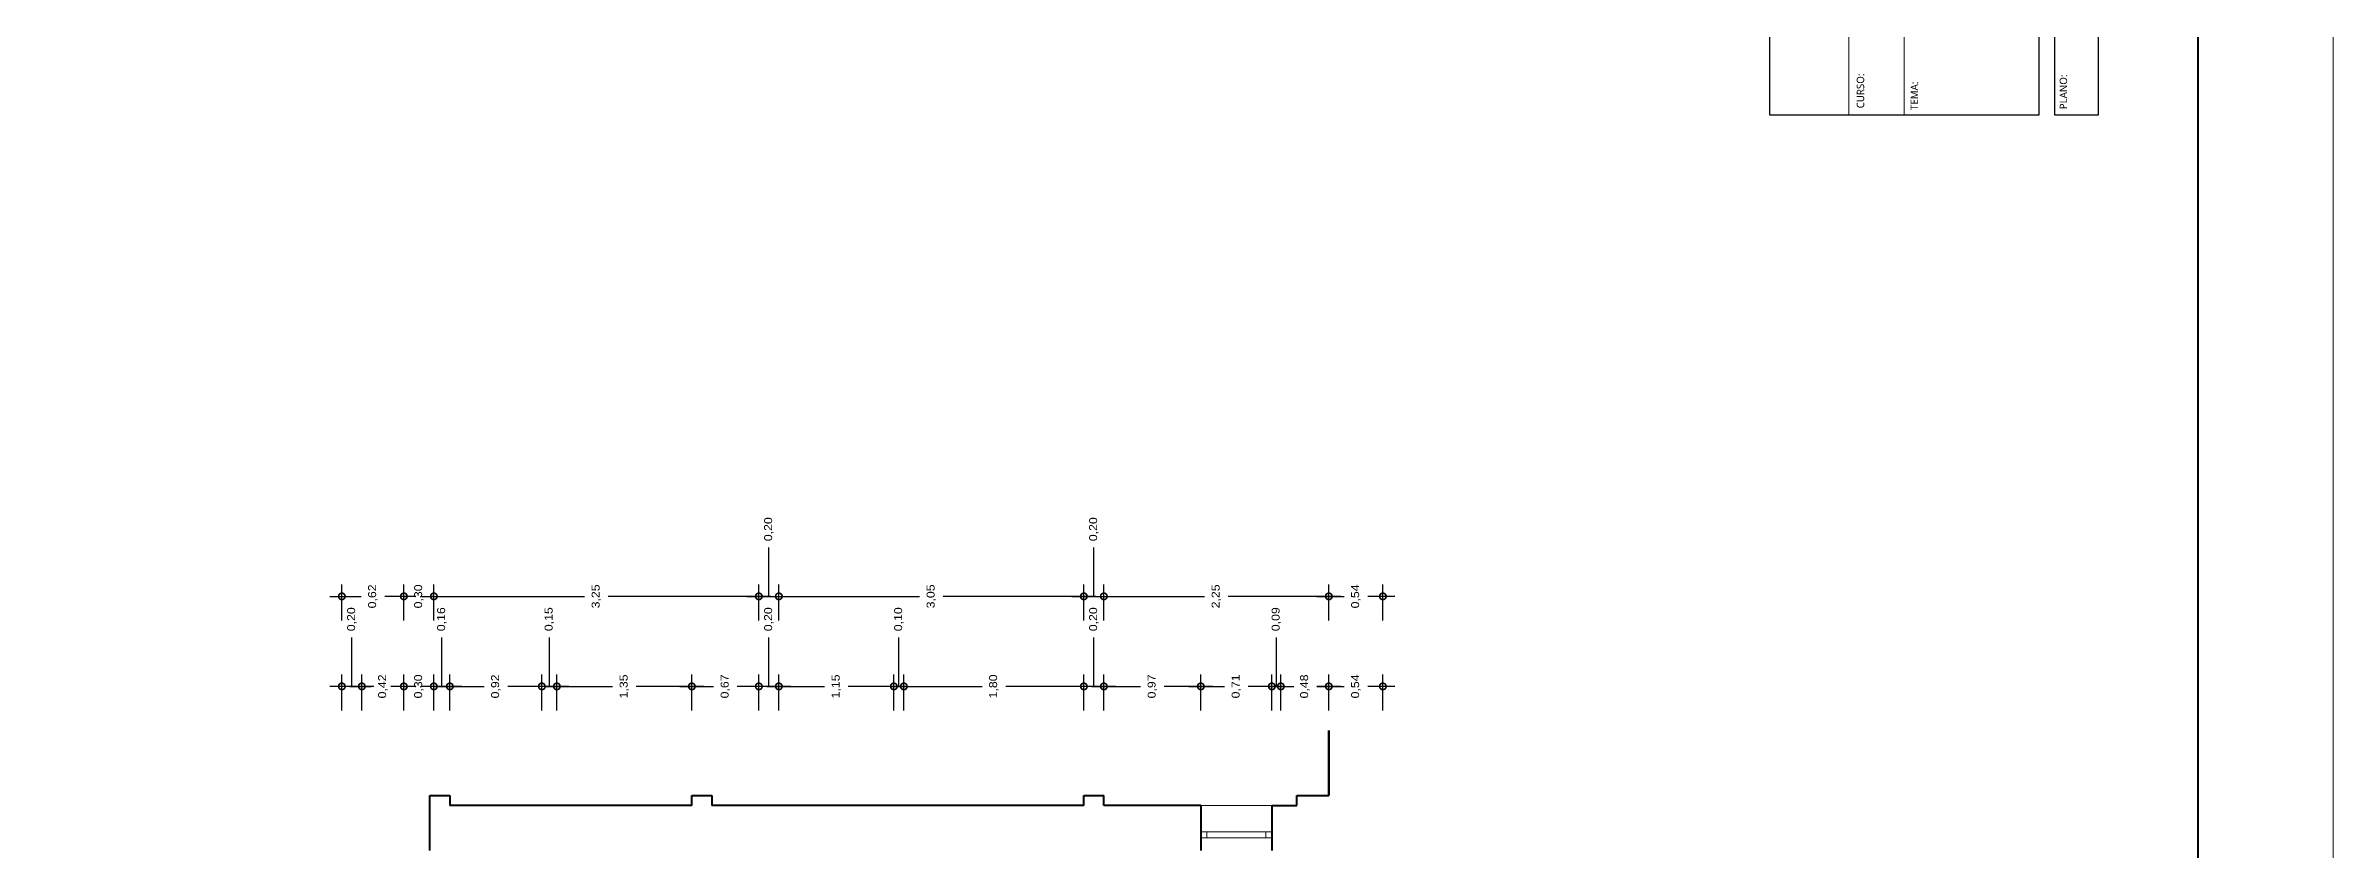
# Model space of a CAD drawing. Header units: millimetres. Extents: x -1459 to -1413, y -119 to 301.
# Drawn here: x -1436.15 to -1413.28, y 276.78 to 284.81 of the extents above; entities that cross this region are included whole.
import ezdxf

# ---------------------------------------------------------------- set-up
doc = ezdxf.new("R2010")
doc.units = ezdxf.units.MM
doc.layers.get('0').update_dxf_attribs({"lineweight": 0})
doc.layers.get('Defpoints').update_dxf_attribs({"lineweight": 5})
for name, color, linetype, lineweight in [('CORTE PLUMA 5', 5, 'Continuous', 40), ('COTAS', 190, 'Continuous', 9), ('MURO CORTADO', 1, 'Continuous', 60), ('ROTULO', 7, 'Continuous', 5)]:
    doc.layers.add(name, color=color, linetype=linetype, lineweight=lineweight)
doc.styles.add('ARIAL DERECHO', font='arial.ttf', dxfattribs={"width": 1.1})
doc.styles.add('Lucida handwriting', font='', dxfattribs={"width": 0.9, "oblique": 10})
doc.styles.get('Lucida handwriting').set_extended_font_data('Lucida Handwriting')
doc.dimstyles.new('COTAS 50 OK', dxfattribs={"dimtxt": 0.08, "dimasz": 0.13, "dimexe": 0.12, "dimexo": 0.2, "dimgap": 0.07, "dimtad": 0, "dimtih": 1, "dimtoh": 1, "dimzin": 0, "dimtxsty": 'ARIAL DERECHO', "dimblk": 'DOTSMALL', "dimcen": 0.15, "dimdle": 0.12, "dimadec": 0, "dimazin": 0, "dimtfac": 1, "dimtmove": 1, "dimatfit": 3, "dimfxl": 1, "dimtzin": 0, "dimarcsym": 0})

# ---------------------------------------------------------------- blocks, each defined once
blk = doc.blocks.new('_DotSmall')
at = {"color": 0, "linetype": 'ByBlock', "const_width": 0.5}
blk.add_lwpolyline([(-0.0625, 0, 1), (0.0625, 0, 1)], format="xyb", close=True, dxfattribs=at)
blk = doc.blocks.new('*D733')
at = {"layer": 'COTAS', "color": 0, "lineweight": -2}
for p, q in [((-1428.922136313141, 279.651019671822), (-1428.922136313141, 279.791019671822)), ((-1428.922136313141, 279.3037140783705), (-1428.922136313141, 279.651019671822)), ((-1429.022136313141, 279.0641788343075), (-1429.022136313141, 279.4237140783705)), ((-1428.822136313141, 279.0641788343075), (-1428.822136313141, 279.4237140783705)), ((-1429.142136313141, 279.3037140783705), (-1428.702136313141, 279.3037140783705))]:
    blk.add_line(p, q, dxfattribs=at)
at = {"layer": 'Defpoints', "color": 0}
for p in [(-1428.822136313141, 279.3037140783707), (-1429.022136313141, 278.8641788343077), (-1428.822136313141, 278.8641788343077)]:
    blk.add_point(p, dxfattribs=at)
at = {"layer": 'COTAS', "color": 0, "lineweight": -2, "xscale": 0.13, "yscale": 0.13, "zscale": 0.13, "rotation": 180}
blk.add_blockref('_DotSmall', (-1429.022136313141, 279.3037140783705), dxfattribs=at)
at = {"layer": 'COTAS', "color": 0, "lineweight": -2, "xscale": 0.13, "yscale": 0.13, "zscale": 0.13}
blk.add_blockref('_DotSmall', (-1428.822136313141, 279.3037140783705), dxfattribs=at)
at = {"layer": 'COTAS', "color": 0, "insert": (-1428.922136313141, 279.975161554496), "char_height": 0.08, "attachment_point": 5, "rotation": 90.00000000000001, "style": 'ARIAL DERECHO'}
blk.add_mtext('0,20', dxfattribs=at)
blk = doc.blocks.new('*D734')
at = {"layer": 'COTAS', "color": 0, "lineweight": -2}
for p, q in [((-1425.672136313141, 279.6510196718219), (-1425.672136313141, 279.7910196718219)), ((-1425.672136313141, 279.3037140783704), (-1425.672136313141, 279.6510196718219)), ((-1425.77213631314, 279.0641788343075), (-1425.77213631314, 279.4237140783704)), ((-1425.57213631314, 279.0641788343075), (-1425.57213631314, 279.4237140783704)), ((-1425.89213631314, 279.3037140783704), (-1425.45213631314, 279.3037140783704))]:
    blk.add_line(p, q, dxfattribs=at)
at = {"layer": 'Defpoints', "color": 0}
for p in [(-1425.57213631314, 279.3037140783705), (-1425.77213631314, 278.8641788343077), (-1425.57213631314, 278.8641788343077)]:
    blk.add_point(p, dxfattribs=at)
at = {"layer": 'COTAS', "color": 0, "lineweight": -2, "xscale": 0.13, "yscale": 0.13, "zscale": 0.13, "rotation": 180}
blk.add_blockref('_DotSmall', (-1425.77213631314, 279.3037140783704), dxfattribs=at)
at = {"layer": 'COTAS', "color": 0, "lineweight": -2, "xscale": 0.13, "yscale": 0.13, "zscale": 0.13}
blk.add_blockref('_DotSmall', (-1425.57213631314, 279.3037140783704), dxfattribs=at)
at = {"layer": 'COTAS', "color": 0, "insert": (-1425.672136313141, 279.9751615544959), "char_height": 0.08, "attachment_point": 5, "rotation": 90.00000000000001, "style": 'ARIAL DERECHO'}
blk.add_mtext('0,20', dxfattribs=at)
blk = doc.blocks.new('*D735')
at = {"layer": 'COTAS', "color": 0, "lineweight": -2}
for p, q in [((-1428.822136313141, 279.0641788343075), (-1428.822136313141, 279.4237140783703)), ((-1425.77213631314, 279.0641788343075), (-1425.77213631314, 279.4237140783703)), ((-1428.942136313141, 279.3037140783703), (-1427.415212711504, 279.3037140783703)), ((-1425.652136313141, 279.3037140783703), (-1427.179059914778, 279.3037140783703))]:
    blk.add_line(p, q, dxfattribs=at)
at = {"layer": 'Defpoints', "color": 0}
for p in [(-1425.77213631314, 279.3037140783704), (-1428.822136313141, 278.8641788343077), (-1425.77213631314, 278.8641788343077)]:
    blk.add_point(p, dxfattribs=at)
at = {"layer": 'COTAS', "color": 0, "lineweight": -2, "xscale": 0.13, "yscale": 0.13, "zscale": 0.13, "rotation": 180}
blk.add_blockref('_DotSmall', (-1428.822136313141, 279.3037140783703), dxfattribs=at)
at = {"layer": 'COTAS', "color": 0, "lineweight": -2, "xscale": 0.13, "yscale": 0.13, "zscale": 0.13}
blk.add_blockref('_DotSmall', (-1425.77213631314, 279.3037140783703), dxfattribs=at)
at = {"layer": 'COTAS', "color": 0, "insert": (-1427.297136313141, 279.3037140783703), "char_height": 0.08, "attachment_point": 5, "rotation": 90.00000000000001, "style": 'ARIAL DERECHO'}
blk.add_mtext('3,05', dxfattribs=at)
blk = doc.blocks.new('*D736')
at = {"layer": 'COTAS', "color": 0, "lineweight": -2}
for p, q in [((-1425.57213631314, 279.0641788343075), (-1425.57213631314, 279.4237140783704)), ((-1423.32213631314, 279.0641788343075), (-1423.32213631314, 279.4237140783704)), ((-1425.69213631314, 279.3037140783704), (-1424.565212711503, 279.3037140783704)), ((-1423.20213631314, 279.3037140783704), (-1424.329059914777, 279.3037140783704))]:
    blk.add_line(p, q, dxfattribs=at)
at = {"layer": 'Defpoints', "color": 0}
for p in [(-1423.32213631314, 279.3037140783705), (-1425.57213631314, 278.8641788343077), (-1423.32213631314, 278.8641788343077)]:
    blk.add_point(p, dxfattribs=at)
at = {"layer": 'COTAS', "color": 0, "lineweight": -2, "xscale": 0.13, "yscale": 0.13, "zscale": 0.13, "rotation": 180}
blk.add_blockref('_DotSmall', (-1425.57213631314, 279.3037140783704), dxfattribs=at)
at = {"layer": 'COTAS', "color": 0, "lineweight": -2, "xscale": 0.13, "yscale": 0.13, "zscale": 0.13}
blk.add_blockref('_DotSmall', (-1423.32213631314, 279.3037140783704), dxfattribs=at)
at = {"layer": 'COTAS', "color": 0, "insert": (-1424.44713631314, 279.3037140783704), "char_height": 0.08, "attachment_point": 5, "rotation": 90.00000000000001, "style": 'ARIAL DERECHO'}
blk.add_mtext('2,25', dxfattribs=at)
blk = doc.blocks.new('*D737')
at = {"layer": 'COTAS', "color": 0, "lineweight": -2}
for p, q in [((-1428.922136313141, 278.7511882922133), (-1428.922136313141, 278.8911882922133)), ((-1428.922136313141, 278.4038826987618), (-1428.922136313141, 278.7511882922133)), ((-1428.702136313141, 278.4038826987618), (-1429.142136313141, 278.4038826987618)), ((-1429.022136313141, 278.1641788343074), (-1429.022136313141, 278.5238826987618)), ((-1428.822136313141, 278.1641788343074), (-1428.822136313141, 278.5238826987618))]:
    blk.add_line(p, q, dxfattribs=at)
at = {"layer": 'Defpoints', "color": 0}
for p in [(-1429.022136313141, 278.4038826987619), (-1429.022136313141, 277.9641788343076), (-1428.822136313141, 277.9641788343076)]:
    blk.add_point(p, dxfattribs=at)
at = {"layer": 'COTAS', "color": 0, "lineweight": -2, "xscale": 0.13, "yscale": 0.13, "zscale": 0.13, "rotation": 180}
blk.add_blockref('_DotSmall', (-1429.022136313141, 278.4038826987618), dxfattribs=at)
at = {"layer": 'COTAS', "color": 0, "lineweight": -2, "xscale": 0.13, "yscale": 0.13, "zscale": 0.13}
blk.add_blockref('_DotSmall', (-1428.822136313141, 278.4038826987618), dxfattribs=at)
at = {"layer": 'COTAS', "color": 0, "insert": (-1428.922136313141, 279.0753301748873), "char_height": 0.08, "attachment_point": 5, "rotation": 90.00000000000001, "style": 'ARIAL DERECHO'}
blk.add_mtext('0,20', dxfattribs=at)
blk = doc.blocks.new('*D738')
at = {"layer": 'COTAS', "color": 0, "lineweight": -2}
for p, q in [((-1425.672136313141, 278.7511882922132), (-1425.672136313141, 278.8911882922132)), ((-1425.672136313141, 278.4038826987617), (-1425.672136313141, 278.7511882922132)), ((-1425.45213631314, 278.4038826987617), (-1425.89213631314, 278.4038826987617)), ((-1425.77213631314, 278.1641788343075), (-1425.77213631314, 278.5238826987617)), ((-1425.57213631314, 278.1641788343074), (-1425.57213631314, 278.5238826987617))]:
    blk.add_line(p, q, dxfattribs=at)
at = {"layer": 'Defpoints', "color": 0}
for p in [(-1425.77213631314, 278.4038826987618), (-1425.77213631314, 277.9641788343077), (-1425.57213631314, 277.9641788343076)]:
    blk.add_point(p, dxfattribs=at)
at = {"layer": 'COTAS', "color": 0, "lineweight": -2, "xscale": 0.13, "yscale": 0.13, "zscale": 0.13, "rotation": 180}
blk.add_blockref('_DotSmall', (-1425.77213631314, 278.4038826987617), dxfattribs=at)
at = {"layer": 'COTAS', "color": 0, "lineweight": -2, "xscale": 0.13, "yscale": 0.13, "zscale": 0.13}
blk.add_blockref('_DotSmall', (-1425.57213631314, 278.4038826987617), dxfattribs=at)
at = {"layer": 'COTAS', "color": 0, "insert": (-1425.672136313141, 279.0753301748871), "char_height": 0.08, "attachment_point": 5, "rotation": 90.00000000000001, "style": 'ARIAL DERECHO'}
blk.add_mtext('0,20', dxfattribs=at)
blk = doc.blocks.new('*D739')
at = {"layer": 'COTAS', "color": 0, "lineweight": -2}
for p, q in [((-1432.272136313141, 279.0641788343075), (-1432.272136313141, 279.4237140783704)), ((-1429.022136313141, 279.0641788343075), (-1429.022136313141, 279.4237140783704)), ((-1432.392136313141, 279.3037140783704), (-1430.765212711504, 279.3037140783704)), ((-1428.902136313141, 279.3037140783704), (-1430.529059914778, 279.3037140783704))]:
    blk.add_line(p, q, dxfattribs=at)
at = {"layer": 'Defpoints', "color": 0}
for p in [(-1429.022136313141, 279.3037140783705), (-1432.272136313141, 278.8641788343077), (-1429.022136313141, 278.8641788343077)]:
    blk.add_point(p, dxfattribs=at)
at = {"layer": 'COTAS', "color": 0, "lineweight": -2, "xscale": 0.13, "yscale": 0.13, "zscale": 0.13, "rotation": 180}
blk.add_blockref('_DotSmall', (-1432.272136313141, 279.3037140783704), dxfattribs=at)
at = {"layer": 'COTAS', "color": 0, "lineweight": -2, "xscale": 0.13, "yscale": 0.13, "zscale": 0.13}
blk.add_blockref('_DotSmall', (-1429.022136313141, 279.3037140783704), dxfattribs=at)
at = {"layer": 'COTAS', "color": 0, "insert": (-1430.647136313141, 279.3037140783704), "char_height": 0.08, "attachment_point": 5, "rotation": 90.00000000000001, "style": 'ARIAL DERECHO'}
blk.add_mtext('3,25', dxfattribs=at)
blk = doc.blocks.new('*D740')
at = {"layer": 'COTAS', "color": 0, "lineweight": -2}
for p, q in [((-1433.09213631314, 278.751188292213), (-1433.09213631314, 278.891188292213)), ((-1433.09213631314, 278.4038826987614), (-1433.09213631314, 278.751188292213)), ((-1432.87213631314, 278.4038826987614), (-1433.312136313141, 278.4038826987614)), ((-1433.192136313141, 278.1641788343069), (-1433.192136313141, 278.5238826987614)), ((-1432.99213631314, 278.1641788343074), (-1432.99213631314, 278.5238826987614))]:
    blk.add_line(p, q, dxfattribs=at)
at = {"layer": 'Defpoints', "color": 0}
for p in [(-1433.192136313141, 278.4038826987616), (-1433.192136313141, 277.9641788343071), (-1432.99213631314, 277.9641788343076)]:
    blk.add_point(p, dxfattribs=at)
at = {"layer": 'COTAS', "color": 0, "lineweight": -2, "xscale": 0.13, "yscale": 0.13, "zscale": 0.13, "rotation": 180}
blk.add_blockref('_DotSmall', (-1433.192136313141, 278.4038826987614), dxfattribs=at)
at = {"layer": 'COTAS', "color": 0, "lineweight": -2, "xscale": 0.13, "yscale": 0.13, "zscale": 0.13}
blk.add_blockref('_DotSmall', (-1432.99213631314, 278.4038826987614), dxfattribs=at)
at = {"layer": 'COTAS', "color": 0, "insert": (-1433.09213631314, 279.0753301748869), "char_height": 0.08, "attachment_point": 5, "rotation": 90.00000000000001, "style": 'ARIAL DERECHO'}
blk.add_mtext('0,20', dxfattribs=at)
blk = doc.blocks.new('*D741')
at = {"layer": 'COTAS', "color": 0, "lineweight": -2}
for p, q in [((-1432.572136313142, 278.4038826987614), (-1432.702136313143, 278.4038826987614)), ((-1432.572136313142, 278.1641788343074), (-1432.572136313142, 278.5238826987614)), ((-1432.572136313142, 278.4038826987614), (-1432.540212711505, 278.4038826987614)), ((-1432.272136313141, 278.4038826987614), (-1432.304059914779, 278.4038826987614)), ((-1432.272136313141, 278.1641788343076), (-1432.272136313141, 278.5238826987614)), ((-1432.272136313141, 278.4038826987614), (-1432.142136313141, 278.4038826987614))]:
    blk.add_line(p, q, dxfattribs=at)
at = {"layer": 'Defpoints', "color": 0}
for p in [(-1432.272136313141, 278.4038826987616), (-1432.572136313142, 277.9641788343076), (-1432.272136313141, 277.9641788343078)]:
    blk.add_point(p, dxfattribs=at)
at = {"layer": 'COTAS', "color": 0, "lineweight": -2, "xscale": 0.13, "yscale": 0.13, "zscale": 0.13}
blk.add_blockref('_DotSmall', (-1432.572136313142, 278.4038826987614), dxfattribs=at)
at = {"layer": 'COTAS', "color": 0, "lineweight": -2, "xscale": 0.13, "yscale": 0.13, "zscale": 0.13, "rotation": 180}
blk.add_blockref('_DotSmall', (-1432.272136313141, 278.4038826987614), dxfattribs=at)
at = {"layer": 'COTAS', "color": 0, "insert": (-1432.422136313142, 278.4038826987614), "char_height": 0.08, "attachment_point": 5, "rotation": 90.00000000000001, "style": 'ARIAL DERECHO'}
blk.add_mtext('0,30', dxfattribs=at)
blk = doc.blocks.new('*D742')
at = {"layer": 'COTAS', "color": 0, "lineweight": -2}
for p, q in [((-1433.11213631314, 278.4038826987613), (-1432.900212711504, 278.4038826987613)), ((-1432.99213631314, 278.1641788343074), (-1432.99213631314, 278.5238826987613)), ((-1432.452136313143, 278.4038826987613), (-1432.664059914778, 278.4038826987613)), ((-1432.572136313142, 278.1641788343074), (-1432.572136313142, 278.5238826987613))]:
    blk.add_line(p, q, dxfattribs=at)
at = {"layer": 'Defpoints', "color": 0}
for p in [(-1432.99213631314, 278.4038826987615), (-1432.99213631314, 277.9641788343076), (-1432.572136313142, 277.9641788343076)]:
    blk.add_point(p, dxfattribs=at)
at = {"layer": 'COTAS', "color": 0, "lineweight": -2, "xscale": 0.13, "yscale": 0.13, "zscale": 0.13, "rotation": 180}
blk.add_blockref('_DotSmall', (-1432.99213631314, 278.4038826987613), dxfattribs=at)
at = {"layer": 'COTAS', "color": 0, "lineweight": -2, "xscale": 0.13, "yscale": 0.13, "zscale": 0.13}
blk.add_blockref('_DotSmall', (-1432.572136313142, 278.4038826987613), dxfattribs=at)
at = {"layer": 'COTAS', "color": 0, "insert": (-1432.782136313141, 278.4038826987613), "char_height": 0.08, "attachment_point": 5, "rotation": 90.00000000000001, "style": 'ARIAL DERECHO'}
blk.add_mtext('0,42', dxfattribs=at)
blk = doc.blocks.new('*D743')
at = {"layer": 'COTAS', "color": 0, "lineweight": -2}
for p, q in [((-1432.572136313142, 279.0641788343078), (-1432.572136313142, 279.4237140783703)), ((-1432.272136313141, 279.0641788343075), (-1432.272136313141, 279.4237140783703)), ((-1432.572136313142, 279.3037140783703), (-1432.702136313143, 279.3037140783703)), ((-1432.572136313142, 279.3037140783703), (-1432.540212711505, 279.3037140783703)), ((-1432.272136313141, 279.3037140783703), (-1432.304059914779, 279.3037140783703)), ((-1432.272136313141, 279.3037140783703), (-1432.142136313141, 279.3037140783703))]:
    blk.add_line(p, q, dxfattribs=at)
at = {"layer": 'Defpoints', "color": 0}
for p in [(-1432.572136313142, 279.3037140783704), (-1432.572136313142, 278.864178834308), (-1432.272136313141, 278.8641788343077)]:
    blk.add_point(p, dxfattribs=at)
at = {"layer": 'COTAS', "color": 0, "lineweight": -2, "xscale": 0.13, "yscale": 0.13, "zscale": 0.13}
blk.add_blockref('_DotSmall', (-1432.572136313142, 279.3037140783703), dxfattribs=at)
at = {"layer": 'COTAS', "color": 0, "lineweight": -2, "xscale": 0.13, "yscale": 0.13, "zscale": 0.13, "rotation": 180}
blk.add_blockref('_DotSmall', (-1432.272136313141, 279.3037140783703), dxfattribs=at)
at = {"layer": 'COTAS', "color": 0, "insert": (-1432.422136313142, 279.3037140783703), "char_height": 0.08, "attachment_point": 5, "rotation": 90.00000000000001, "style": 'ARIAL DERECHO'}
blk.add_mtext('0,30', dxfattribs=at)
blk = doc.blocks.new('*D744')
at = {"layer": 'COTAS', "color": 0, "lineweight": -2}
for p, q in [((-1433.192136313141, 279.0641788343082), (-1433.192136313141, 279.4237140783702)), ((-1432.572136313142, 279.0641788343078), (-1432.572136313142, 279.4237140783702)), ((-1433.312136313141, 279.3037140783701), (-1433.000212711504, 279.3037140783701)), ((-1432.452136313143, 279.3037140783701), (-1432.764059914778, 279.3037140783701))]:
    blk.add_line(p, q, dxfattribs=at)
at = {"layer": 'Defpoints', "color": 0}
for p in [(-1433.192136313141, 279.3037140783703), (-1433.192136313141, 278.8641788343083), (-1432.572136313142, 278.864178834308)]:
    blk.add_point(p, dxfattribs=at)
at = {"layer": 'COTAS', "color": 0, "lineweight": -2, "xscale": 0.13, "yscale": 0.13, "zscale": 0.13, "rotation": 180}
blk.add_blockref('_DotSmall', (-1433.192136313141, 279.3037140783701), dxfattribs=at)
at = {"layer": 'COTAS', "color": 0, "lineweight": -2, "xscale": 0.13, "yscale": 0.13, "zscale": 0.13}
blk.add_blockref('_DotSmall', (-1432.572136313142, 279.3037140783701), dxfattribs=at)
at = {"layer": 'COTAS', "color": 0, "insert": (-1432.882136313141, 279.3037140783701), "char_height": 0.08, "attachment_point": 5, "rotation": 90.00000000000001, "style": 'ARIAL DERECHO'}
blk.add_mtext('0,62', dxfattribs=at)
blk = doc.blocks.new('*D685')
at = {"layer": 'COTAS', "color": 0, "lineweight": -2}
for p, q in [((-1432.192267115596, 278.7511882922128), (-1432.192267115596, 278.8911882922127)), ((-1432.192267115596, 278.4038826987612), (-1432.192267115596, 278.7511882922128)), ((-1431.992397918051, 278.4038826987612), (-1432.392136313141, 278.4038826987612)), ((-1432.272136313141, 278.1641788343076), (-1432.272136313141, 278.5238826987612)), ((-1432.112397918051, 278.1641788343076), (-1432.112397918051, 278.5238826987612))]:
    blk.add_line(p, q, dxfattribs=at)
at = {"layer": 'Defpoints', "color": 0}
for p in [(-1432.272136313141, 278.4038826987614), (-1432.272136313141, 277.9641788343078), (-1432.112397918051, 277.9641788343078)]:
    blk.add_point(p, dxfattribs=at)
at = {"layer": 'COTAS', "color": 0, "lineweight": -2, "xscale": 0.13, "yscale": 0.13, "zscale": 0.13, "rotation": 180}
blk.add_blockref('_DotSmall', (-1432.272136313141, 278.4038826987612), dxfattribs=at)
at = {"layer": 'COTAS', "color": 0, "lineweight": -2, "xscale": 0.13, "yscale": 0.13, "zscale": 0.13}
blk.add_blockref('_DotSmall', (-1432.112397918051, 278.4038826987612), dxfattribs=at)
at = {"layer": 'COTAS', "color": 0, "insert": (-1432.192267115596, 279.0754502294569), "char_height": 0.08, "attachment_point": 5, "rotation": 90.00000000000001, "style": 'ARIAL DERECHO'}
blk.add_mtext('0,16', dxfattribs=at)
blk = doc.blocks.new('*D940')
at = {"layer": 'COTAS', "color": 0, "lineweight": -2}
for p, q in [((-1423.44213631314, 278.4038826987612), (-1423.170212711503, 278.4038826987612)), ((-1423.32213631314, 278.1641788343074), (-1423.32213631314, 278.5238826987612)), ((-1422.66213631314, 278.4038826987612), (-1422.934059914777, 278.4038826987612)), ((-1422.78213631314, 278.1641788343074), (-1422.78213631314, 278.5238826987612))]:
    blk.add_line(p, q, dxfattribs=at)
at = {"layer": 'Defpoints', "color": 0}
for p in [(-1422.78213631314, 278.4038826987613), (-1423.32213631314, 277.9641788343076), (-1422.78213631314, 277.9641788343076)]:
    blk.add_point(p, dxfattribs=at)
at = {"layer": 'COTAS', "color": 0, "lineweight": -2, "xscale": 0.13, "yscale": 0.13, "zscale": 0.13, "rotation": 180}
blk.add_blockref('_DotSmall', (-1423.32213631314, 278.4038826987612), dxfattribs=at)
at = {"layer": 'COTAS', "color": 0, "lineweight": -2, "xscale": 0.13, "yscale": 0.13, "zscale": 0.13}
blk.add_blockref('_DotSmall', (-1422.78213631314, 278.4038826987612), dxfattribs=at)
at = {"layer": 'COTAS', "color": 0, "insert": (-1423.05213631314, 278.4038826987612), "char_height": 0.08, "attachment_point": 5, "rotation": 90.00000000000001, "style": 'ARIAL DERECHO'}
blk.add_mtext('0,54', dxfattribs=at)
blk = doc.blocks.new('*D941')
at = {"layer": 'COTAS', "color": 0, "lineweight": -2}
for p, q in [((-1423.32213631314, 279.0641788343075), (-1423.32213631314, 279.4237140783702)), ((-1422.78213631314, 279.0641788343069), (-1422.78213631314, 279.4237140783702)), ((-1423.44213631314, 279.3037140783702), (-1423.170212711503, 279.3037140783702)), ((-1422.66213631314, 279.3037140783702), (-1422.934059914777, 279.3037140783702))]:
    blk.add_line(p, q, dxfattribs=at)
at = {"layer": 'Defpoints', "color": 0}
for p in [(-1422.78213631314, 279.3037140783704), (-1423.32213631314, 278.8641788343077), (-1422.78213631314, 278.864178834307)]:
    blk.add_point(p, dxfattribs=at)
at = {"layer": 'COTAS', "color": 0, "lineweight": -2, "xscale": 0.13, "yscale": 0.13, "zscale": 0.13, "rotation": 180}
blk.add_blockref('_DotSmall', (-1423.32213631314, 279.3037140783702), dxfattribs=at)
at = {"layer": 'COTAS', "color": 0, "lineweight": -2, "xscale": 0.13, "yscale": 0.13, "zscale": 0.13}
blk.add_blockref('_DotSmall', (-1422.78213631314, 279.3037140783702), dxfattribs=at)
at = {"layer": 'COTAS', "color": 0, "insert": (-1423.05213631314, 279.3037140783702), "char_height": 0.08, "attachment_point": 5, "rotation": 90.00000000000001, "style": 'ARIAL DERECHO'}
blk.add_mtext('0,54', dxfattribs=at)
blk = doc.blocks.new('*D942')
at = {"layer": 'COTAS', "color": 0, "lineweight": -2}
for p, q in [((-1423.922136488889, 278.403882698761), (-1423.680212799378, 278.403882698761)), ((-1423.802136488889, 278.164178834308), (-1423.802136488889, 278.523882698761)), ((-1423.20213631314, 278.403882698761), (-1423.444060002652, 278.403882698761)), ((-1423.32213631314, 278.1641788343074), (-1423.32213631314, 278.523882698761))]:
    blk.add_line(p, q, dxfattribs=at)
at = {"layer": 'Defpoints', "color": 0}
for p in [(-1423.802136488889, 278.4038826987612), (-1423.802136488889, 277.9641788343082), (-1423.32213631314, 277.9641788343076)]:
    blk.add_point(p, dxfattribs=at)
at = {"layer": 'COTAS', "color": 0, "lineweight": -2, "xscale": 0.13, "yscale": 0.13, "zscale": 0.13, "rotation": 180}
blk.add_blockref('_DotSmall', (-1423.802136488889, 278.403882698761), dxfattribs=at)
at = {"layer": 'COTAS', "color": 0, "lineweight": -2, "xscale": 0.13, "yscale": 0.13, "zscale": 0.13}
blk.add_blockref('_DotSmall', (-1423.32213631314, 278.403882698761), dxfattribs=at)
at = {"layer": 'COTAS', "color": 0, "insert": (-1423.562136401015, 278.403882698761), "char_height": 0.08, "attachment_point": 5, "rotation": 90.00000000000001, "style": 'ARIAL DERECHO'}
blk.add_mtext('0,48', dxfattribs=at)
blk = doc.blocks.new('*D943')
at = {"layer": 'COTAS', "color": 0, "lineweight": -2}
for p, q in [((-1424.72213631314, 278.4038826987608), (-1424.365212711503, 278.4038826987608)), ((-1424.60213631314, 278.1641788343081), (-1424.60213631314, 278.5238826987608)), ((-1423.77213631314, 278.4038826987608), (-1424.129059914777, 278.4038826987608)), ((-1423.89213631314, 278.164178834308), (-1423.89213631314, 278.5238826987608))]:
    blk.add_line(p, q, dxfattribs=at)
at = {"layer": 'Defpoints', "color": 0}
for p in [(-1424.60213631314, 278.403882698761), (-1424.60213631314, 277.9641788343083), (-1423.89213631314, 277.9641788343081)]:
    blk.add_point(p, dxfattribs=at)
at = {"layer": 'COTAS', "color": 0, "lineweight": -2, "xscale": 0.13, "yscale": 0.13, "zscale": 0.13, "rotation": 180}
blk.add_blockref('_DotSmall', (-1424.60213631314, 278.4038826987608), dxfattribs=at)
at = {"layer": 'COTAS', "color": 0, "lineweight": -2, "xscale": 0.13, "yscale": 0.13, "zscale": 0.13}
blk.add_blockref('_DotSmall', (-1423.89213631314, 278.4038826987608), dxfattribs=at)
at = {"layer": 'COTAS', "color": 0, "insert": (-1424.24713631314, 278.4038826987608), "char_height": 0.08, "attachment_point": 5, "rotation": 90.00000000000001, "style": 'ARIAL DERECHO'}
blk.add_mtext('0,71', dxfattribs=at)
blk = doc.blocks.new('*D944')
at = {"layer": 'COTAS', "color": 0, "lineweight": -2}
for p, q in [((-1423.847136401015, 278.7511882922124), (-1423.847136401015, 278.8911882922123)), ((-1423.847136401015, 278.4038826987608), (-1423.847136401015, 278.7511882922124)), ((-1423.89213631314, 278.4038826987608), (-1424.02213631314, 278.4038826987608)), ((-1423.89213631314, 278.164178834308), (-1423.89213631314, 278.5238826987608)), ((-1423.802136488889, 278.4038826987608), (-1423.89213631314, 278.4038826987608)), ((-1423.802136488889, 278.4038826987608), (-1423.89213631314, 278.4038826987608)), ((-1423.802136488889, 278.164178834308), (-1423.802136488889, 278.5238826987608)), ((-1423.802136488889, 278.4038826987608), (-1423.672136488889, 278.4038826987608))]:
    blk.add_line(p, q, dxfattribs=at)
at = {"layer": 'Defpoints', "color": 0}
for p in [(-1423.89213631314, 278.403882698761), (-1423.89213631314, 277.9641788343081), (-1423.802136488889, 277.9641788343082)]:
    blk.add_point(p, dxfattribs=at)
at = {"layer": 'COTAS', "color": 0, "lineweight": -2, "xscale": 0.13, "yscale": 0.13, "zscale": 0.13}
blk.add_blockref('_DotSmall', (-1423.89213631314, 278.4038826987608), dxfattribs=at)
at = {"layer": 'COTAS', "color": 0, "lineweight": -2, "xscale": 0.13, "yscale": 0.13, "zscale": 0.13, "rotation": 180}
blk.add_blockref('_DotSmall', (-1423.802136488889, 278.4038826987608), dxfattribs=at)
at = {"layer": 'COTAS', "color": 0, "insert": (-1423.847136401015, 279.0755702840268), "char_height": 0.08, "attachment_point": 5, "rotation": 90.00000000000001, "style": 'ARIAL DERECHO'}
blk.add_mtext('0,09', dxfattribs=at)
blk = doc.blocks.new('*D945')
at = {"layer": 'COTAS', "color": 0, "lineweight": -2}
for p, q in [((-1425.69213631314, 278.4038826987615), (-1425.205212711503, 278.4038826987615)), ((-1425.57213631314, 278.1641788343074), (-1425.57213631314, 278.5238826987615)), ((-1424.48213631314, 278.4038826987615), (-1424.969059914777, 278.4038826987615)), ((-1424.60213631314, 278.1641788343081), (-1424.60213631314, 278.5238826987615))]:
    blk.add_line(p, q, dxfattribs=at)
at = {"layer": 'Defpoints', "color": 0}
for p in [(-1425.57213631314, 278.4038826987617), (-1425.57213631314, 277.9641788343076), (-1424.60213631314, 277.9641788343083)]:
    blk.add_point(p, dxfattribs=at)
at = {"layer": 'COTAS', "color": 0, "lineweight": -2, "xscale": 0.13, "yscale": 0.13, "zscale": 0.13, "rotation": 180}
blk.add_blockref('_DotSmall', (-1425.57213631314, 278.4038826987615), dxfattribs=at)
at = {"layer": 'COTAS', "color": 0, "lineweight": -2, "xscale": 0.13, "yscale": 0.13, "zscale": 0.13}
blk.add_blockref('_DotSmall', (-1424.60213631314, 278.4038826987615), dxfattribs=at)
at = {"layer": 'COTAS', "color": 0, "insert": (-1425.08713631314, 278.4038826987615), "char_height": 0.08, "attachment_point": 5, "rotation": 90.00000000000001, "style": 'ARIAL DERECHO'}
blk.add_mtext('0,97', dxfattribs=at)
blk = doc.blocks.new('*D946')
at = {"layer": 'COTAS', "color": 0, "lineweight": -2}
for p, q in [((-1427.622136313139, 278.7511882922132), (-1427.622136313139, 278.8911882922131)), ((-1427.622136313139, 278.4038826987616), (-1427.622136313139, 278.7511882922132)), ((-1427.672136313139, 278.4038826987616), (-1427.802136313139, 278.4038826987616)), ((-1427.672136313139, 278.1641788343072), (-1427.672136313139, 278.5238826987616)), ((-1427.572136313139, 278.4038826987616), (-1427.672136313139, 278.4038826987616)), ((-1427.572136313139, 278.4038826987616), (-1427.672136313139, 278.4038826987616)), ((-1427.572136313139, 278.1641788343073), (-1427.572136313139, 278.5238826987616)), ((-1427.572136313139, 278.4038826987616), (-1427.442136313139, 278.4038826987616))]:
    blk.add_line(p, q, dxfattribs=at)
at = {"layer": 'Defpoints', "color": 0}
for p in [(-1427.672136313139, 278.4038826987618), (-1427.672136313139, 277.9641788343074), (-1427.572136313139, 277.9641788343075)]:
    blk.add_point(p, dxfattribs=at)
at = {"layer": 'COTAS', "color": 0, "lineweight": -2, "xscale": 0.13, "yscale": 0.13, "zscale": 0.13}
blk.add_blockref('_DotSmall', (-1427.672136313139, 278.4038826987616), dxfattribs=at)
at = {"layer": 'COTAS', "color": 0, "lineweight": -2, "xscale": 0.13, "yscale": 0.13, "zscale": 0.13, "rotation": 180}
blk.add_blockref('_DotSmall', (-1427.572136313139, 278.4038826987616), dxfattribs=at)
at = {"layer": 'COTAS', "color": 0, "insert": (-1427.622136313139, 279.0753301748871), "char_height": 0.08, "attachment_point": 5, "rotation": 90.00000000000001, "style": 'ARIAL DERECHO'}
blk.add_mtext('0,10', dxfattribs=at)
blk = doc.blocks.new('*D947')
at = {"layer": 'COTAS', "color": 0, "lineweight": -2}
for p, q in [((-1427.692136313139, 278.4038826987614), (-1426.790212711503, 278.4038826987614)), ((-1427.572136313139, 278.1641788343073), (-1427.572136313139, 278.5238826987614)), ((-1425.652136313141, 278.4038826987614), (-1426.554059914777, 278.4038826987614)), ((-1425.77213631314, 278.1641788343075), (-1425.77213631314, 278.5238826987614))]:
    blk.add_line(p, q, dxfattribs=at)
at = {"layer": 'Defpoints', "color": 0}
for p in [(-1427.572136313139, 278.4038826987616), (-1427.572136313139, 277.9641788343075), (-1425.77213631314, 277.9641788343077)]:
    blk.add_point(p, dxfattribs=at)
at = {"layer": 'COTAS', "color": 0, "lineweight": -2, "xscale": 0.13, "yscale": 0.13, "zscale": 0.13, "rotation": 180}
blk.add_blockref('_DotSmall', (-1427.572136313139, 278.4038826987614), dxfattribs=at)
at = {"layer": 'COTAS', "color": 0, "lineweight": -2, "xscale": 0.13, "yscale": 0.13, "zscale": 0.13}
blk.add_blockref('_DotSmall', (-1425.77213631314, 278.4038826987614), dxfattribs=at)
at = {"layer": 'COTAS', "color": 0, "insert": (-1426.67213631314, 278.4038826987614), "char_height": 0.08, "attachment_point": 5, "rotation": 90.00000000000001, "style": 'ARIAL DERECHO'}
blk.add_mtext('1,80', dxfattribs=at)
blk = doc.blocks.new('*D948')
at = {"layer": 'COTAS', "color": 0, "lineweight": -2}
for p, q in [((-1428.942136313141, 278.4038826987616), (-1428.365212711503, 278.4038826987616)), ((-1428.822136313141, 278.1641788343074), (-1428.822136313141, 278.5238826987616)), ((-1427.552136313139, 278.4038826987616), (-1428.129059914777, 278.4038826987616)), ((-1427.672136313139, 278.1641788343072), (-1427.672136313139, 278.5238826987616))]:
    blk.add_line(p, q, dxfattribs=at)
at = {"layer": 'Defpoints', "color": 0}
for p in [(-1428.822136313141, 278.4038826987618), (-1428.822136313141, 277.9641788343076), (-1427.672136313139, 277.9641788343074)]:
    blk.add_point(p, dxfattribs=at)
at = {"layer": 'COTAS', "color": 0, "lineweight": -2, "xscale": 0.13, "yscale": 0.13, "zscale": 0.13, "rotation": 180}
blk.add_blockref('_DotSmall', (-1428.822136313141, 278.4038826987616), dxfattribs=at)
at = {"layer": 'COTAS', "color": 0, "lineweight": -2, "xscale": 0.13, "yscale": 0.13, "zscale": 0.13}
blk.add_blockref('_DotSmall', (-1427.672136313139, 278.4038826987616), dxfattribs=at)
at = {"layer": 'COTAS', "color": 0, "insert": (-1428.24713631314, 278.4038826987616), "char_height": 0.08, "attachment_point": 5, "rotation": 90.00000000000001, "style": 'ARIAL DERECHO'}
blk.add_mtext('1,15', dxfattribs=at)
blk = doc.blocks.new('*D949')
at = {"layer": 'COTAS', "color": 0, "lineweight": -2}
for p, q in [((-1429.812136313142, 278.403882698761), (-1429.475212711504, 278.403882698761)), ((-1429.692136313142, 278.1641788343073), (-1429.692136313142, 278.523882698761)), ((-1428.902136313141, 278.403882698761), (-1429.239059914778, 278.403882698761)), ((-1429.022136313141, 278.1641788343074), (-1429.022136313141, 278.523882698761))]:
    blk.add_line(p, q, dxfattribs=at)
at = {"layer": 'Defpoints', "color": 0}
for p in [(-1429.692136313142, 278.4038826987612), (-1429.692136313142, 277.9641788343075), (-1429.022136313141, 277.9641788343076)]:
    blk.add_point(p, dxfattribs=at)
at = {"layer": 'COTAS', "color": 0, "lineweight": -2, "xscale": 0.13, "yscale": 0.13, "zscale": 0.13, "rotation": 180}
blk.add_blockref('_DotSmall', (-1429.692136313142, 278.403882698761), dxfattribs=at)
at = {"layer": 'COTAS', "color": 0, "lineweight": -2, "xscale": 0.13, "yscale": 0.13, "zscale": 0.13}
blk.add_blockref('_DotSmall', (-1429.022136313141, 278.403882698761), dxfattribs=at)
at = {"layer": 'COTAS', "color": 0, "insert": (-1429.357136313141, 278.403882698761), "char_height": 0.08, "attachment_point": 5, "rotation": 90.00000000000001, "style": 'ARIAL DERECHO'}
blk.add_mtext('0,67', dxfattribs=at)
blk = doc.blocks.new('*D950')
at = {"layer": 'COTAS', "color": 0, "lineweight": -2}
for p, q in [((-1431.162136313141, 278.4038826987609), (-1430.485212711505, 278.4038826987609)), ((-1431.042136313141, 278.1641788343076), (-1431.042136313141, 278.5238826987609)), ((-1429.572136313142, 278.4038826987609), (-1430.249059914779, 278.4038826987609)), ((-1429.692136313142, 278.1641788343073), (-1429.692136313142, 278.5238826987609))]:
    blk.add_line(p, q, dxfattribs=at)
at = {"layer": 'Defpoints', "color": 0}
for p in [(-1431.042136313141, 278.4038826987611), (-1431.042136313141, 277.9641788343078), (-1429.692136313142, 277.9641788343075)]:
    blk.add_point(p, dxfattribs=at)
at = {"layer": 'COTAS', "color": 0, "lineweight": -2, "xscale": 0.13, "yscale": 0.13, "zscale": 0.13, "rotation": 180}
blk.add_blockref('_DotSmall', (-1431.042136313141, 278.4038826987609), dxfattribs=at)
at = {"layer": 'COTAS', "color": 0, "lineweight": -2, "xscale": 0.13, "yscale": 0.13, "zscale": 0.13}
blk.add_blockref('_DotSmall', (-1429.692136313142, 278.4038826987609), dxfattribs=at)
at = {"layer": 'COTAS', "color": 0, "insert": (-1430.367136313142, 278.4038826987609), "char_height": 0.08, "attachment_point": 5, "rotation": 90.00000000000001, "style": 'ARIAL DERECHO'}
blk.add_mtext('1,35', dxfattribs=at)
blk = doc.blocks.new('*D951')
at = {"layer": 'COTAS', "color": 0, "lineweight": -2}
for p, q in [((-1431.117136313141, 278.7511882922123), (-1431.117136313141, 278.8911882922123)), ((-1431.117136313141, 278.4038826987608), (-1431.117136313141, 278.7511882922123)), ((-1430.922136313141, 278.4038826987608), (-1431.312136313141, 278.4038826987608)), ((-1431.192136313141, 278.1641788343078), (-1431.192136313141, 278.5238826987608)), ((-1431.042136313141, 278.1641788343076), (-1431.042136313141, 278.5238826987608))]:
    blk.add_line(p, q, dxfattribs=at)
at = {"layer": 'Defpoints', "color": 0}
for p in [(-1431.192136313141, 278.4038826987609), (-1431.192136313141, 277.964178834308), (-1431.042136313141, 277.9641788343078)]:
    blk.add_point(p, dxfattribs=at)
at = {"layer": 'COTAS', "color": 0, "lineweight": -2, "xscale": 0.13, "yscale": 0.13, "zscale": 0.13, "rotation": 180}
blk.add_blockref('_DotSmall', (-1431.192136313141, 278.4038826987608), dxfattribs=at)
at = {"layer": 'COTAS', "color": 0, "lineweight": -2, "xscale": 0.13, "yscale": 0.13, "zscale": 0.13}
blk.add_blockref('_DotSmall', (-1431.042136313141, 278.4038826987608), dxfattribs=at)
at = {"layer": 'COTAS', "color": 0, "insert": (-1431.117136313141, 279.0758103931673), "char_height": 0.08, "attachment_point": 5, "rotation": 90.00000000000001, "style": 'ARIAL DERECHO'}
blk.add_mtext('0,15', dxfattribs=at)
blk = doc.blocks.new('*D952')
at = {"layer": 'COTAS', "color": 0, "lineweight": -2}
for p, q in [((-1432.232397918051, 278.403882698761), (-1431.770343513959, 278.403882698761)), ((-1432.112397918051, 278.1641788343076), (-1432.112397918051, 278.523882698761)), ((-1431.072136313141, 278.403882698761), (-1431.534190717233, 278.403882698761)), ((-1431.192136313141, 278.1641788343078), (-1431.192136313141, 278.523882698761))]:
    blk.add_line(p, q, dxfattribs=at)
at = {"layer": 'Defpoints', "color": 0}
for p in [(-1432.112397918051, 278.4038826987612), (-1432.112397918051, 277.9641788343078), (-1431.192136313141, 277.964178834308)]:
    blk.add_point(p, dxfattribs=at)
at = {"layer": 'COTAS', "color": 0, "lineweight": -2, "xscale": 0.13, "yscale": 0.13, "zscale": 0.13, "rotation": 180}
blk.add_blockref('_DotSmall', (-1432.112397918051, 278.403882698761), dxfattribs=at)
at = {"layer": 'COTAS', "color": 0, "lineweight": -2, "xscale": 0.13, "yscale": 0.13, "zscale": 0.13}
blk.add_blockref('_DotSmall', (-1431.192136313141, 278.403882698761), dxfattribs=at)
at = {"layer": 'COTAS', "color": 0, "insert": (-1431.652267115596, 278.403882698761), "char_height": 0.08, "attachment_point": 5, "rotation": 90.00000000000001, "style": 'ARIAL DERECHO'}
blk.add_mtext('0,92', dxfattribs=at)

msp = doc.modelspace()

# ---------------------------------------------------------------- linework, layer by layer
for p, q in [((-1424.60213631314, 277.2141788343094), (-1423.89213631314, 277.2141788343093)), ((-1424.60213631314, 276.9491788343087), (-1423.89213631314, 276.9491788343087)), ((-1424.60213631314, 276.8891788343088), (-1423.89213631314, 276.8891788343087)), ((-1424.54213631314, 276.8891788343088), (-1424.54213631314, 276.9491788343087)), ((-1423.95213631314, 276.8891788343088), (-1423.95213631314, 276.9491788343087))]:
    msp.add_line(p, q)
at = {"layer": 'CORTE PLUMA 5'}
for p, q in [((-1432.31239791805, 277.3141788343204), (-1432.112397918051, 277.3141788343199)), ((-1432.312397918051, 276.7641788343194), (-1432.312397918051, 277.3141788343203)), ((-1432.112397918051, 277.3141788343199), (-1432.112397918051, 277.21417883432)), ((-1429.692136313141, 277.21417883432), (-1429.692136313141, 277.3141788343199)), ((-1429.692136313141, 277.3141788343199), (-1429.492136313141, 277.3141788343199)), ((-1429.492136313141, 277.3141788343199), (-1429.492136313141, 277.2141788343201)), ((-1425.77213631314, 277.3141788343093), (-1425.57213631314, 277.3141788343092)), ((-1425.77213631314, 277.2141788343202), (-1425.77213631314, 277.3141788343092)), ((-1425.57213631314, 277.2141788343202), (-1425.57213631314, 277.3141788343091)), ((-1423.64213631314, 277.2141788343094), (-1423.64213631314, 277.3141788343094)), ((-1423.64213631314, 277.3141788343092), (-1423.32213631314, 277.3141788343094)), ((-1429.692136313141, 277.21417883432), (-1432.112397918051, 277.21417883432)), ((-1425.77213631314, 277.2141788343202), (-1429.492136313141, 277.2141788343201)), ((-1424.60213631314, 277.2141788343202), (-1425.57213631314, 277.2141788343202)), ((-1424.60213631314, 277.2141788343094), (-1424.60213631314, 276.7641788343143)), ((-1423.89213631314, 277.2141788343094), (-1423.89213631314, 276.7641788343143)), ((-1423.89213631314, 277.2141788343093), (-1423.64213631314, 277.2141788343094))]:
    msp.add_line(p, q, dxfattribs=at)
at = {"layer": 'MURO CORTADO', "lineweight": 80}
msp.add_line((-1423.32213631314, 277.3141788343094), (-1423.32213631314, 277.9641788343076), dxfattribs=at)
at = {"layer": 'ROTULO', "ltscale": 0.015}
msp.add_line((-1415.628358653283, 284.1141788343098), (-1415.628358653283, 298.3641788343098), dxfattribs=at)
at = {"layer": 'ROTULO', "lineweight": 15}
for p, q in [((-1418.122108653284, 284.1141788343098), (-1418.122108653284, 295.4350121676428)), ((-1417.567941986617, 284.1141788343098), (-1417.567941986617, 293.5350121676439))]:
    msp.add_line(p, q, dxfattribs=at)
at = {"layer": 'ROTULO'}
msp.add_lwpolyline([(-1413.278358653283, 236.2141788343104), (-1413.278358653283, 300.7141788343104), (-1459.028358653283, 300.7141788343104), (-1459.028358653283, 236.2141788343104)], close=True, dxfattribs=at)
at = {"layer": 'ROTULO', "lineweight": 40}
msp.add_lwpolyline([(-1414.628358653283, 237.5641788343103), (-1414.628358653283, 299.3641788343105), (-1457.678358653283, 299.3641788343105), (-1457.678358653283, 237.5641788343103)], close=True, dxfattribs=at)
at = {"layer": 'ROTULO', "lineweight": 30}
for points in [[(-1418.91377531995, 284.1141788343098), (-1418.91377531995, 295.4350121676428), (-1416.222108653283, 295.4350121676428), (-1416.222108653283, 284.1141788343098)], [(-1416.063775319951, 284.1141788343098), (-1416.063775319951, 295.4350121676428), (-1415.628358653283, 295.4350121676428), (-1415.628358653283, 284.1141788343098)]]:
    msp.add_lwpolyline(points, close=True, dxfattribs=at)
at = {"layer": 'ROTULO', "lineweight": 20}
msp.add_lwpolyline([(-1418.91377531995, 284.1141788343098), (-1418.91377531995, 295.4350121676428), (-1418.122108653284, 295.4350121676428), (-1418.122108653284, 284.1141788343098)], close=True, dxfattribs=at)

# ---------------------------------------------------------------- texts
at = {"layer": 'ROTULO', "style": 'Lucida handwriting'}
for s, p in [('CURSO:', (-1417.969099778404, 284.1814313191058)), ('TEMA:', (-1417.42991484757, 284.1648639319599)), ('PLANO:', (-1415.939948918721, 284.1722060659998))]:
    msp.add_text(s, height=0.0744528564028146, rotation=90, dxfattribs=at).set_placement(p)

# ---------------------------------------------------------------- dimensions: what is measured, and where the dimension line sits
at = {"layer": 'COTAS'}
for base, p1, p2, picture, middle in [((-1428.822136313141, 279.3037140783707), (-1429.022136313141, 278.8641788343077), (-1428.822136313141, 278.8641788343077), '*D733', (-1428.922136313141, 279.861019671822)), ((-1425.57213631314, 279.3037140783705), (-1425.77213631314, 278.8641788343077), (-1425.57213631314, 278.8641788343077), '*D734', (-1425.672136313141, 279.8610196718219)), ((-1433.192136313141, 279.3037140783703), (-1432.572136313142, 278.864178834308), (-1433.192136313141, 278.8641788343083), '*D744', (-1432.882136313141, 279.3037140783701)), ((-1432.572136313142, 279.3037140783704), (-1432.272136313141, 278.8641788343077), (-1432.572136313142, 278.864178834308), '*D743', (-1432.422136313142, 279.3037140783702)), ((-1429.022136313141, 279.3037140783705), (-1432.272136313141, 278.8641788343077), (-1429.022136313141, 278.8641788343077), '*D739', (-1430.647136313141, 279.3037140783703)), ((-1425.77213631314, 279.3037140783704), (-1428.822136313141, 278.8641788343077), (-1425.77213631314, 278.8641788343077), '*D735', (-1427.297136313141, 279.3037140783702)), ((-1423.32213631314, 279.3037140783705), (-1425.57213631314, 278.8641788343077), (-1423.32213631314, 278.8641788343077), '*D736', (-1424.44713631314, 279.3037140783703)), ((-1422.78213631314, 279.3037140783704), (-1423.32213631314, 278.8641788343077), (-1422.78213631314, 278.864178834307), '*D941', (-1423.05213631314, 279.3037140783701)), ((-1433.192136313141, 278.4038826987616), (-1432.99213631314, 277.9641788343076), (-1433.192136313141, 277.9641788343071), '*D740', (-1433.09213631314, 278.9611882922129)), ((-1432.272136313141, 278.4038826987614), (-1432.112397918051, 277.9641788343078), (-1432.272136313141, 277.9641788343078), '*D685', (-1432.192267115596, 278.9611882922127)), ((-1431.192136313141, 278.4038826987609), (-1431.042136313141, 277.9641788343078), (-1431.192136313141, 277.964178834308), '*D951', (-1431.117136313141, 278.9611882922122)), ((-1429.022136313141, 278.4038826987619), (-1428.822136313141, 277.9641788343076), (-1429.022136313141, 277.9641788343076), '*D737', (-1428.922136313141, 278.9611882922133)), ((-1427.672136313139, 278.4038826987618), (-1427.572136313139, 277.9641788343075), (-1427.672136313139, 277.9641788343074), '*D946', (-1427.622136313139, 278.9611882922131)), ((-1425.77213631314, 278.4038826987618), (-1425.57213631314, 277.9641788343076), (-1425.77213631314, 277.9641788343077), '*D738', (-1425.672136313141, 278.9611882922131)), ((-1423.89213631314, 278.403882698761), (-1423.802136488889, 277.9641788343082), (-1423.89213631314, 277.9641788343081), '*D944', (-1423.847136401015, 278.9611882922123)), ((-1432.99213631314, 278.4038826987615), (-1432.572136313142, 277.9641788343076), (-1432.99213631314, 277.9641788343076), '*D742', (-1432.782136313141, 278.4038826987613)), ((-1432.272136313141, 278.4038826987616), (-1432.572136313142, 277.9641788343076), (-1432.272136313141, 277.9641788343078), '*D741', (-1432.422136313142, 278.4038826987614)), ((-1432.112397918051, 278.4038826987612), (-1431.192136313141, 277.964178834308), (-1432.112397918051, 277.9641788343078), '*D952', (-1431.652267115596, 278.403882698761)), ((-1431.042136313141, 278.4038826987611), (-1429.692136313142, 277.9641788343075), (-1431.042136313141, 277.9641788343078), '*D950', (-1430.367136313142, 278.4038826987609)), ((-1429.692136313142, 278.4038826987612), (-1429.022136313141, 277.9641788343076), (-1429.692136313142, 277.9641788343075), '*D949', (-1429.357136313141, 278.403882698761)), ((-1428.822136313141, 278.4038826987618), (-1427.672136313139, 277.9641788343074), (-1428.822136313141, 277.9641788343076), '*D948', (-1428.24713631314, 278.4038826987615)), ((-1427.572136313139, 278.4038826987616), (-1425.77213631314, 277.9641788343077), (-1427.572136313139, 277.9641788343075), '*D947', (-1426.67213631314, 278.4038826987614)), ((-1425.57213631314, 278.4038826987617), (-1424.60213631314, 277.9641788343083), (-1425.57213631314, 277.9641788343076), '*D945', (-1425.08713631314, 278.4038826987614)), ((-1424.60213631314, 278.403882698761), (-1423.89213631314, 277.9641788343081), (-1424.60213631314, 277.9641788343083), '*D943', (-1424.24713631314, 278.4038826987608)), ((-1423.802136488889, 278.4038826987612), (-1423.32213631314, 277.9641788343076), (-1423.802136488889, 277.9641788343082), '*D942', (-1423.562136401015, 278.4038826987609)), ((-1422.78213631314, 278.4038826987613), (-1423.32213631314, 277.9641788343076), (-1422.78213631314, 277.9641788343076), '*D940', (-1423.05213631314, 278.4038826987611))]:
    dim = msp.add_linear_dim(base=base, p1=p1, p2=p2, angle=180, dimstyle='COTAS 50 OK', dxfattribs=at)
    dim.commit()
    dim.dimension.update_dxf_attribs({"geometry": picture, "text_midpoint": middle})

doc.saveas('drawing.dxf')
